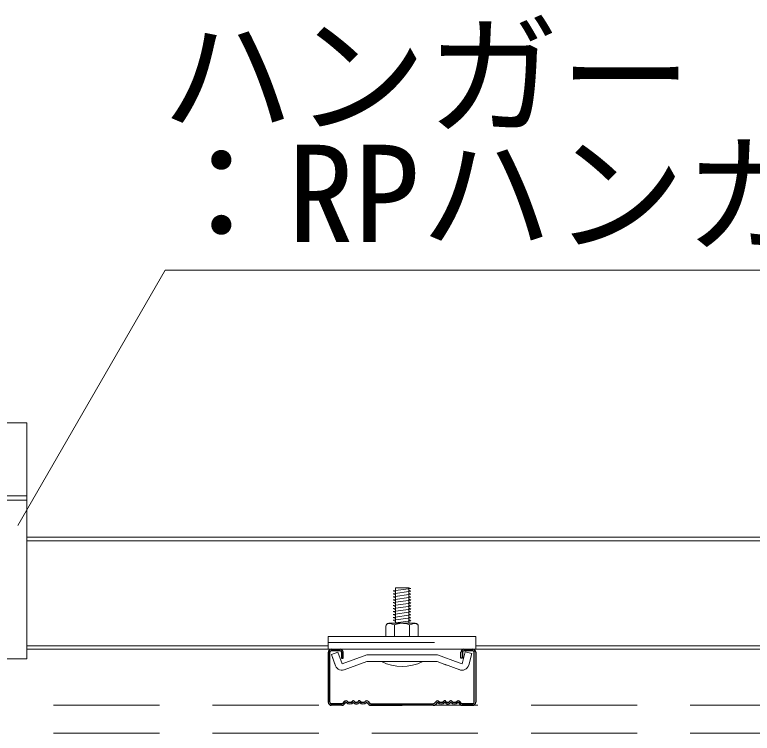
# Model space of a CAD drawing. Units: millimetres on the paper, enlarged 40 times, with parts at other scales. Extents: x -7800 to 7800, y -5578 to 5491.
# Drawn here: x 4501.3 to 4834.8, y 3426.6 to 3751.6 of the extents above; entities that cross this region are included whole.
import ezdxf
from ezdxf.enums import TextEntityAlignment as Align

# ---------------------------------------------------------------- set-up
doc = ezdxf.new("R2010")
doc.units = ezdxf.units.MM
doc.header["$LTSCALE"] = 40
doc.linetypes.add('DASHED1', pattern=[1.8, 1.2, -0.6])
for name, color, linetype, lineweight in [('4-1_吊り材', 7, 'Continuous', 18), ('4-2_野縁受け', 3, 'Continuous', 18), ('4-3_野縁', 2, 'Continuous', 25), ('4-6_文字', 7, 'Continuous', 18), ('4-A_クリップ', 7, 'Continuous', 18), ('4-B_ビス', 3, 'Continuous', 18), ('4-C_パネル', 7, 'DASHED1', 18)]:
    doc.layers.add(name, color=color, linetype=linetype, lineweight=lineweight)
doc.styles.add('ＭＳ ゴシック', font='')
doc.styles.get('ＭＳ ゴシック').set_extended_font_data('MS Gothic')

msp = doc.modelspace()

# ---------------------------------------------------------------- linework, layer by layer
at = {"layer": '4-1_吊り材'}
for p, q in [((4466.77, 3533.95), (4506.77, 3533.95)), ((4466.77, 3532.11), (4506.77, 3532.11)), ((4506.77, 3460.35), (4466.77, 3460.35))]:
    msp.add_line(p, q, dxfattribs=at)
msp.add_lwpolyline([(4466.77, 3567.02), (4506.77, 3567.02), (4506.77, 3460.35)], dxfattribs=at)
at = {"layer": '4-2_野縁受け'}
for p, q in [((4506.77, 3515.28), (5666.77, 3515.28)), ((5666.77, 3513.68), (4506.77, 3513.68)), ((4643.1, 3466.22), (4506.77, 3466.22)), ((5044.44, 3466.22), (4709.77, 3466.22)), ((4506.77, 3464.62), (4643.1, 3464.62)), ((4709.77, 3464.62), (5044.44, 3464.62))]:
    msp.add_line(p, q, dxfattribs=at)
at = {"layer": '4-3_野縁'}
for p, q in [((4643.1, 3463.28), (4643.1, 3440.68)), ((4643.77, 3440.62), (4643.77, 3463.28)), ((4644.44, 3464.62), (4648.44, 3464.62)), ((4648.44, 3463.95), (4644.44, 3463.95)), ((4649.1, 3463.28), (4649.1, 3460.62)), ((4703.77, 3463.28), (4703.77, 3460.62)), ((4704.44, 3464.62), (4708.44, 3464.62)), ((4708.44, 3463.95), (4704.44, 3463.95)), ((4709.1, 3440.62), (4709.1, 3463.28)), ((4709.77, 3463.28), (4709.77, 3440.68)), ((4644.44, 3439.95), (4649.23, 3439.95)), ((4649.23, 3439.95), (4644.44, 3439.95)), ((4649.23, 3439.28), (4644.44, 3439.28)), ((4649.23, 3439.28), (4644.44, 3439.28)), ((4649.7, 3440.15), (4650.64, 3441.09)), ((4650.64, 3441.09), (4649.7, 3440.15)), ((4651.11, 3440.62), (4650.17, 3439.67)), ((4651.11, 3440.62), (4650.17, 3439.67)), ((4660.44, 3440.62), (4661.39, 3439.67)), ((4660.92, 3441.09), (4661.86, 3440.15)), ((4662.31, 3439.28), (4676.43, 3439.28)), ((4662.33, 3439.95), (4690.56, 3439.95)), ((4690.54, 3439.28), (4676.43, 3439.28)), ((4691.97, 3441.09), (4691.03, 3440.15)), ((4692.45, 3440.62), (4691.5, 3439.67)), ((4701.78, 3440.62), (4702.72, 3439.67)), ((4701.78, 3440.62), (4702.72, 3439.67)), ((4703.19, 3440.15), (4702.25, 3441.09)), ((4702.25, 3441.09), (4703.19, 3440.15)), ((4708.44, 3439.95), (4703.66, 3439.95)), ((4703.66, 3439.95), (4708.45, 3439.95)), ((4703.66, 3439.28), (4708.45, 3439.28)), ((4703.66, 3439.28), (4708.45, 3439.28))]:
    msp.add_line(p, q, dxfattribs=at)
for points in [[(4649.1, 3460.62), (4649.77, 3460.62), (4649.77, 3463.28)], [(4703.77, 3460.62), (4703.1, 3460.62), (4703.1, 3463.28)]]:
    msp.add_lwpolyline(points, dxfattribs=at)
for centre, radius, start, end in [((4644.44, 3463.28), 1.33, 90.003, 180.003), ((4644.44, 3463.28), 0.667, 90, 180), ((4648.44, 3463.28), 1.33, 0.003, 90.003), ((4648.44, 3463.28), 0.667, 0.007, 90), ((4704.44, 3463.28), 1.33, 89.997, 179.997), ((4704.44, 3463.28), 0.667, 90, 180), ((4708.44, 3463.28), 1.33, 359.997, 89.997), ((4708.44, 3463.28), 0.667, 0, 90), ((4644.43, 3440.62), 1.33, 177.476, 270), ((4644.43, 3440.62), 1.33, 177.476, 270), ((4644.44, 3440.62), 0.667, 180, 270), ((4649.23, 3440.62), 0.667, 270, 315), ((4649.23, 3440.62), 0.667, 270, 315), ((4649.23, 3440.62), 1.33, 270, 315), ((4649.23, 3440.62), 1.33, 270, 315), ((4651.11, 3440.62), 0.667, 46.3972, 135), ((4652.78, 3442.37), 2.42, 226.3972, 313.6028), ((4652.78, 3442.37), 1.75, 226.3972, 313.6028), ((4654.44, 3440.62), 0.667, 36.8699, 133.6028), ((4655.78, 3441.62), 1.67, 216.8699, 323.1301), ((4655.78, 3441.62), 1, 216.8699, 323.1301), ((4657.11, 3440.62), 0.667, 36.8699, 143.1301), ((4657.11, 3440.62), 0.667, 46.3972, 143.1301), ((4658.78, 3442.37), 2.42, 226.3972, 313.6028), ((4658.78, 3442.37), 1.75, 226.3972, 313.6028), ((4660.44, 3440.62), 0.667, 45, 133.6028), ((4662.33, 3440.62), 1.33, 225, 270), ((4662.33, 3440.62), 0.667, 225, 270), ((4690.56, 3440.62), 0.667, 270, 315), ((4690.56, 3440.62), 1.33, 270, 315), ((4692.45, 3440.62), 0.667, 46.3972, 135), ((4694.11, 3442.37), 2.42, 226.3972, 313.6028), ((4694.11, 3442.37), 1.75, 226.3972, 313.6028), ((4695.78, 3440.62), 0.667, 36.8699, 143.1301), ((4695.78, 3440.62), 0.667, 36.8699, 133.6028), ((4697.11, 3441.62), 1.67, 216.8699, 323.1301), ((4697.11, 3441.62), 1, 216.8699, 323.1301), ((4698.45, 3440.62), 0.667, 46.3972, 143.1301), ((4700.11, 3442.37), 2.42, 226.3972, 313.6028), ((4700.11, 3442.37), 1.75, 226.3972, 313.6028), ((4701.78, 3440.62), 0.667, 45, 133.6028), ((4703.66, 3440.62), 1.33, 225, 270), ((4703.66, 3440.62), 1.33, 225, 270), ((4703.66, 3440.62), 0.667, 225, 270), ((4703.66, 3440.62), 0.667, 225, 270), ((4708.44, 3440.62), 1.33, 270, 2.524), ((4708.44, 3440.62), 1.33, 270, 2.524), ((4708.44, 3440.62), 0.667, 270, 0)]:
    msp.add_arc(centre, radius, start, end, dxfattribs=at)
at = {"layer": '4-6_文字'}
msp.add_lwpolyline([(4502.7, 3520.62), (4569.36, 3636.09), (5129.36, 3636.09)], dxfattribs=at)
at = {"layer": '4-A_クリップ'}
for p, q in [((4643.1, 3470.35), (4709.77, 3470.35)), ((4643.1, 3470.35), (4643.1, 3464.62)), ((4709.77, 3464.62), (4709.77, 3470.35)), ((4643.1, 3464.62), (4709.77, 3464.62)), ((4647.38, 3463.3), (4644.5, 3462.25)), ((4647.06, 3464.64), (4645.06, 3464.64)), ((4649.29, 3458.04), (4647.38, 3463.3)), ((4706.58, 3457.38), (4707.99, 3462.65)), ((4646.09, 3457.87), (4644.5, 3462.25)), ((4646.36, 3457.12), (4644.5, 3462.25)), ((4660.45, 3462.1), (4649.29, 3458.04)), ((4660.45, 3462.1), (4676.44, 3462.1)), ((4692.43, 3462.1), (4676.44, 3462.1)), ((4692.43, 3462.1), (4676.44, 3462.1)), ((4692.43, 3462.1), (4676.44, 3462.1)), ((4692.43, 3462.1), (4702.29, 3458.5)), ((4650.32, 3455.3), (4660.58, 3459.03)), ((4676.44, 3459.03), (4688.63, 3459.03)), ((4676.44, 3459.03), (4689.41, 3459.03)), ((4676.44, 3459.03), (4691.39, 3459.03)), ((4689.09, 3459.03), (4691.39, 3459.03)), ((4689.74, 3459.03), (4692.29, 3459.03)), ((4696.62, 3457.46), (4692.29, 3459.03)), ((4702.55, 3455.3), (4695.63, 3457.82)), ((4701.9, 3458.65), (4703.58, 3458.04))]:
    msp.add_line(p, q, dxfattribs=at)
at = {"layer": '4-A_クリップ', "linetype": 'DASHED1'}
msp.add_line((4643.1, 3467.68), (4709.77, 3467.68), dxfattribs=at)
at = {"layer": '4-A_クリップ', "color": 4, "lineweight": 9}
msp.add_line((4690.52, 3459.03), (4688.28, 3459.03), dxfattribs=at)
at = {"layer": '4-A_クリップ'}
for points in [[(4649.29, 3458.04), (4647.38, 3463.3), (4644.5, 3462.25)], [(4703.58, 3458.04), (4705.03, 3463.44), (4707.99, 3462.65)], [(4676.44, 3459.03), (4661.48, 3459.03), (4660.58, 3459.03)]]:
    msp.add_lwpolyline(points, dxfattribs=at)
for centre, start, end in [((4649.25, 3458.17), 200, 300), ((4703.61, 3458.17), 245, 345)]:
    msp.add_arc(centre, 3.07, start, end, dxfattribs=at)
at = {"layer": '4-B_ビス'}
for p, q in [((4680.44, 3492.15), (4672.44, 3491.03)), ((4672.44, 3491.03), (4673.44, 3490.5)), ((4680.44, 3490.82), (4672.44, 3489.7)), ((4672.44, 3489.7), (4673.44, 3489.17)), ((4673.44, 3476.35), (4673.44, 3492.36)), ((4673.44, 3492.36), (4679.44, 3492.36)), ((4680.44, 3492.15), (4679.44, 3492.36)), ((4679.44, 3476.35), (4679.44, 3492.33)), ((4680.44, 3490.82), (4679.44, 3491.35)), ((4680.44, 3489.49), (4679.44, 3490.01)), ((4680.44, 3488.15), (4679.44, 3488.68)), ((4680.44, 3486.82), (4679.44, 3487.35)), ((4680.44, 3485.49), (4679.44, 3486.01)), ((4680.44, 3484.15), (4679.44, 3484.68)), ((4680.44, 3482.82), (4679.44, 3483.35)), ((4680.44, 3481.49), (4679.44, 3482.01)), ((4680.44, 3480.15), (4679.44, 3480.68)), ((4680.44, 3478.82), (4679.44, 3479.35)), ((4669.99, 3476.13), (4669.37, 3475.82)), ((4669.99, 3476.13), (4669.37, 3475.82)), ((4670.44, 3476.35), (4682.44, 3476.35)), ((4670.91, 3476.23), (4673.1, 3475.68)), ((4670.91, 3476.23), (4673.1, 3475.68)), ((4672.44, 3477.7), (4673.44, 3477.17)), ((4680.44, 3477.49), (4672.44, 3476.36)), ((4680.44, 3477.49), (4672.44, 3476.36)), ((4679.4, 3475.83), (4679.77, 3475.69)), ((4680.44, 3477.49), (4679.44, 3478.01)), ((4680.44, 3477.49), (4679.44, 3478.01)), ((4680.06, 3476.35), (4679.44, 3476.68)), ((4680.06, 3476.35), (4679.44, 3476.68)), ((4681.96, 3476.23), (4679.77, 3475.69)), ((4681.96, 3476.23), (4679.77, 3475.69)), ((4682.87, 3476.13), (4683.49, 3475.83)), ((4682.87, 3476.13), (4683.49, 3475.83)), ((4669.1, 3475.02), (4669.1, 3470.35)), ((4673.1, 3475.68), (4673.1, 3475.66)), ((4673.1, 3475.66), (4673.1, 3470.35)), ((4683.77, 3475.02), (4683.77, 3470.35)), ((4669.1, 3470.35), (4683.77, 3470.35)), ((4685.77, 3459.03), (4667.1, 3459.03))]:
    msp.add_line(p, q, dxfattribs=at)
for points in [[(4680.44, 3489.49), (4672.44, 3488.36), (4673.44, 3487.84)], [(4680.44, 3488.15), (4672.44, 3487.03), (4673.44, 3486.5)], [(4680.44, 3486.82), (4672.44, 3485.7), (4673.44, 3485.17)], [(4680.44, 3485.49), (4672.44, 3484.36), (4673.44, 3483.84)], [(4680.44, 3484.15), (4672.44, 3483.03), (4673.44, 3482.5)], [(4680.44, 3482.82), (4672.44, 3481.7), (4673.44, 3481.17)], [(4680.44, 3481.49), (4672.44, 3480.36), (4673.44, 3479.84)], [(4680.44, 3480.15), (4672.44, 3479.03), (4673.44, 3478.5)], [(4680.44, 3478.82), (4672.44, 3477.7), (4673.44, 3477.17)], [(4679.4, 3475.83), (4679.77, 3475.69), (4679.77, 3470.35)]]:
    msp.add_lwpolyline(points, dxfattribs=at)
for centre, radius, start, end in [((4670.44, 3475.02), 1.33, 90, 180), ((4670.59, 3474.94), 1.33, 75.942, 116.6021), ((4670.59, 3474.94), 1.33, 75.942, 116.6021), ((4676.44, 3467.68), 8.67, 70.0182, 112.6198), ((4676.44, 3467.68), 8.67, 70.0182, 112.6198), ((4682.28, 3474.94), 1.33, 63.7347, 103.8602), ((4682.28, 3474.94), 1.33, 63.7347, 103.8602), ((4682.44, 3475.02), 1.33, 0, 90), ((4676.44, 3477.7), 20.87, 243.4349, 296.565)]:
    msp.add_arc(centre, radius, start, end, dxfattribs=at)
at = {"layer": '4-C_パネル'}
for p, q in [((4086.77, 3439.28), (7331.08, 3439.28)), ((4086.77, 3426.62), (7331.08, 3426.62))]:
    msp.add_line(p, q, dxfattribs=at)

# ---------------------------------------------------------------- texts
at = {"layer": '4-6_文字', "style": 'ＭＳ ゴシック'}
for s, p in [('ハンガー', (4567.59, 3688.98)), ('：RPハンガー（C38用）', (4564.7, 3635.64))]:
    msp.add_text(s, height=43.99, dxfattribs=at).set_placement(p, align=Align.BOTTOM_LEFT)

doc.saveas('drawing.dxf')
